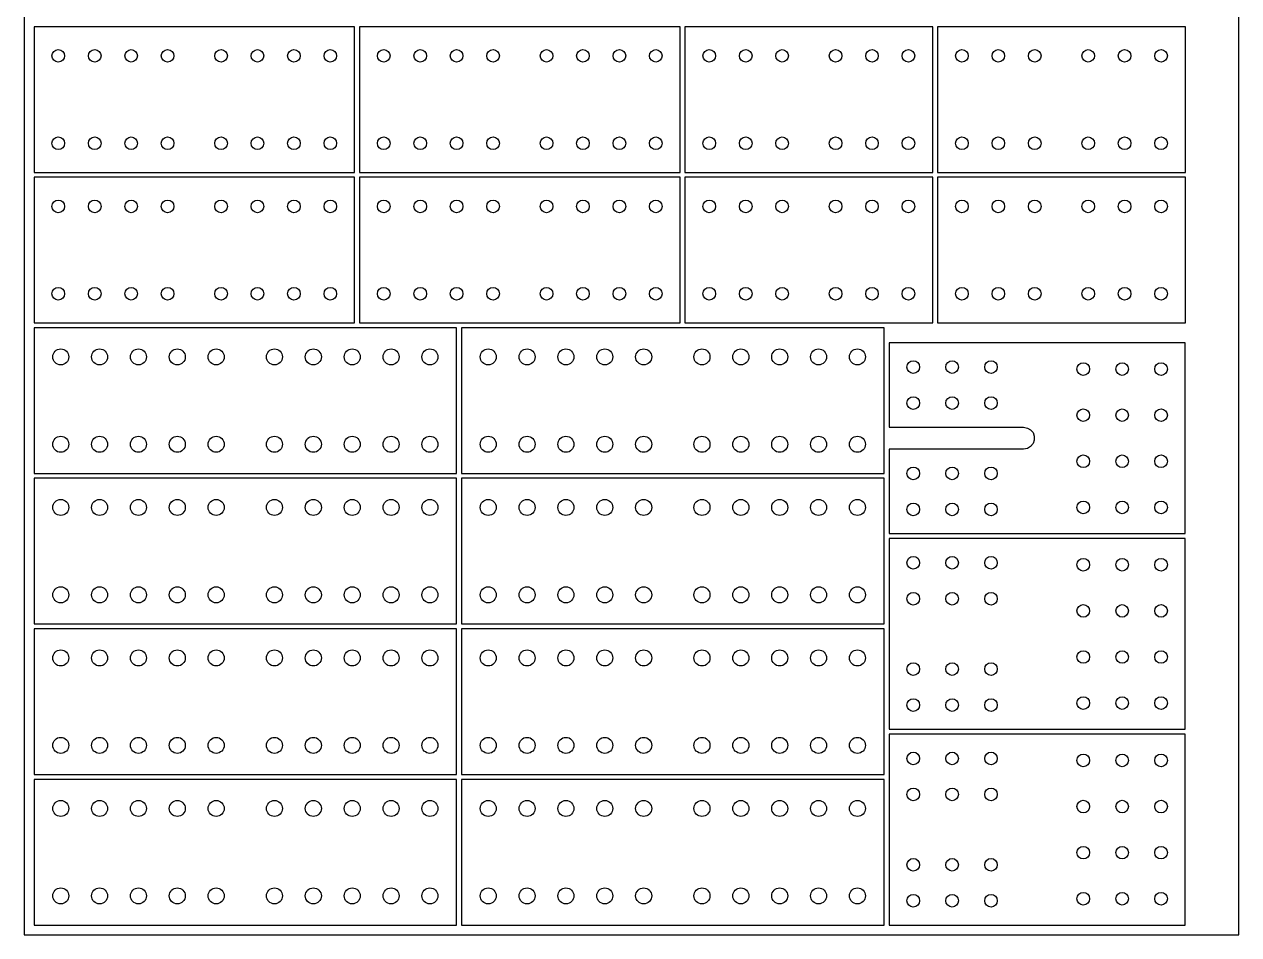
# Model space of a CAD drawing. Header units: millimetres. Extents: x 2848 to 6961, y 1568 to 7914.
# Drawn here: x 4461 to 6961, y 2914 to 4789 of the extents above; entities that cross this region are included whole.
import ezdxf

# ---------------------------------------------------------------- set-up
doc = ezdxf.new("R2010")
doc.units = ezdxf.units.MM

msp = doc.modelspace()

# ---------------------------------------------------------------- linework, layer by layer
at = {"color": 34, "true_color": 0x945a17}
msp.add_lwpolyline([(4460.64, 2913.61), (6960.64, 2913.61), (6960.64, 7913.61), (4460.64, 7913.61)], close=True, dxfattribs=at)
at = {"color": 2}
for points in [[(4480.66, 4483.81), (5140.66, 4483.81), (5140.66, 4783.81), (4480.66, 4783.81)], [(5150.69, 4483.81), (5810.69, 4483.81), (5810.69, 4783.81), (5150.69, 4783.81)], [(5820.73, 4483.81), (6330.73, 4483.81), (6330.73, 4783.81), (5820.73, 4783.81)], [(6340.77, 4483.81), (6850.77, 4483.81), (6850.77, 4783.81), (6340.77, 4783.81)], [(4480.66, 4173.78), (5140.66, 4173.78), (5140.66, 4473.78), (4480.66, 4473.78)], [(5150.69, 4173.78), (5810.69, 4173.78), (5810.69, 4473.78), (5150.69, 4473.78)], [(5820.73, 4173.78), (6330.73, 4173.78), (6330.73, 4473.78), (5820.73, 4473.78)], [(6340.77, 4173.78), (6850.77, 4173.78), (6850.77, 4473.78), (6340.77, 4473.78)], [(4480.66, 3863.74), (5350.66, 3863.74), (5350.66, 4163.74), (4480.66, 4163.74)], [(5360.69, 3863.74), (6230.69, 3863.74), (6230.69, 4163.74), (5360.69, 4163.74)], [(6240.73, 3739.7), (6850.73, 3739.7), (6850.73, 4132.7), (6240.73, 4132.7), (6240.73, 3958.7), (6517.73, 3958.7), (6525.73, 3957.2), (6532.23, 3953.2), (6537.23, 3947.7), (6539.73, 3940.2), (6539.73, 3932.2), (6537.23, 3925.2), (6532.23, 3919.2), (6525.73, 3915.2), (6517.73, 3913.7), (6240.73, 3913.7)], [(4480.66, 3553.7), (5350.66, 3553.7), (5350.66, 3853.7), (4480.66, 3853.7)], [(5360.69, 3553.7), (6230.69, 3553.7), (6230.69, 3853.7), (5360.69, 3853.7)], [(6240.73, 3336.67), (6850.73, 3336.67), (6850.73, 3729.67), (6240.73, 3729.67)], [(4480.66, 3243.67), (5350.66, 3243.67), (5350.66, 3543.67), (4480.66, 3543.67)], [(5360.69, 3243.67), (6230.69, 3243.67), (6230.69, 3543.67), (5360.69, 3543.67)], [(6240.73, 2933.63), (6850.73, 2933.63), (6850.73, 3326.63), (6240.73, 3326.63)], [(4480.66, 2933.63), (5350.66, 2933.63), (5350.66, 3233.63), (4480.66, 3233.63)], [(5360.69, 2933.63), (6230.69, 2933.63), (6230.69, 3233.63), (5360.69, 3233.63)]]:
    msp.add_lwpolyline(points, close=True, dxfattribs=at)
at = {"color": 4}
for centre, radius in [((4530.66, 4723.81), 13), ((4605.66, 4723.81), 13), ((4680.66, 4723.81), 13), ((4755.66, 4723.81), 13), ((4865.66, 4723.81), 13), ((4940.66, 4723.81), 13), ((5015.66, 4723.81), 13), ((5090.66, 4723.81), 13), ((5200.69, 4723.81), 13), ((5275.69, 4723.81), 13), ((5350.69, 4723.81), 13), ((5425.69, 4723.81), 13), ((5535.69, 4723.81), 13), ((5610.69, 4723.81), 13), ((5685.69, 4723.81), 13), ((5760.69, 4723.81), 13), ((5870.73, 4723.81), 13), ((5945.73, 4723.81), 13), ((6020.73, 4723.81), 13), ((6130.73, 4723.81), 13), ((6205.73, 4723.81), 13), ((6280.73, 4723.81), 13), ((6390.77, 4723.81), 13), ((6465.77, 4723.81), 13), ((6540.77, 4723.81), 13), ((6650.77, 4723.81), 13), ((6725.77, 4723.81), 13), ((6800.77, 4723.81), 13), ((4530.66, 4543.81), 13), ((4605.66, 4543.81), 13), ((4680.66, 4543.81), 13), ((4755.66, 4543.81), 13), ((4865.66, 4543.81), 13), ((4940.66, 4543.81), 13), ((5015.66, 4543.81), 13), ((5090.66, 4543.81), 13), ((5200.69, 4543.81), 13), ((5275.69, 4543.81), 13), ((5350.69, 4543.81), 13), ((5425.69, 4543.81), 13), ((5535.69, 4543.81), 13), ((5610.69, 4543.81), 13), ((5685.69, 4543.81), 13), ((5760.69, 4543.81), 13), ((5870.73, 4543.81), 13), ((5945.73, 4543.81), 13), ((6020.73, 4543.81), 13), ((6130.73, 4543.81), 13), ((6205.73, 4543.81), 13), ((6280.73, 4543.81), 13), ((6390.77, 4543.81), 13), ((6465.77, 4543.81), 13), ((6540.77, 4543.81), 13), ((6650.77, 4543.81), 13), ((6725.77, 4543.81), 13), ((6800.77, 4543.81), 13), ((4530.66, 4413.78), 13), ((4605.66, 4413.78), 13), ((4680.66, 4413.78), 13), ((4755.66, 4413.78), 13), ((4865.66, 4413.78), 13), ((4940.66, 4413.78), 13), ((5015.66, 4413.78), 13), ((5090.66, 4413.78), 13), ((5200.69, 4413.78), 13), ((5275.69, 4413.78), 13), ((5350.69, 4413.78), 13), ((5425.69, 4413.78), 13), ((5535.69, 4413.78), 13), ((5610.69, 4413.78), 13), ((5685.69, 4413.78), 13), ((5760.69, 4413.78), 13), ((5870.73, 4413.78), 13), ((5945.73, 4413.78), 13), ((6020.73, 4413.78), 13), ((6130.73, 4413.78), 13), ((6205.73, 4413.78), 13), ((6280.73, 4413.78), 13), ((6390.77, 4413.78), 13), ((6465.77, 4413.78), 13), ((6540.77, 4413.78), 13), ((6650.77, 4413.78), 13), ((6725.77, 4413.78), 13), ((6800.77, 4413.78), 13), ((4530.66, 4233.78), 13), ((4605.66, 4233.78), 13), ((4680.66, 4233.78), 13), ((4755.66, 4233.78), 13), ((4865.66, 4233.78), 13), ((4940.66, 4233.78), 13), ((5015.66, 4233.78), 13), ((5090.66, 4233.78), 13), ((5200.69, 4233.78), 13), ((5275.69, 4233.78), 13), ((5350.69, 4233.78), 13), ((5425.69, 4233.78), 13), ((5535.69, 4233.78), 13), ((5610.69, 4233.78), 13), ((5685.69, 4233.78), 13), ((5760.69, 4233.78), 13), ((5870.73, 4233.78), 13), ((5945.73, 4233.78), 13), ((6020.73, 4233.78), 13), ((6130.73, 4233.78), 13), ((6205.73, 4233.78), 13), ((6280.73, 4233.78), 13), ((6390.77, 4233.78), 13), ((6465.77, 4233.78), 13), ((6540.77, 4233.78), 13), ((6650.77, 4233.78), 13), ((6725.77, 4233.78), 13), ((6800.77, 4233.78), 13), ((4535.66, 4103.74), 16.5), ((4615.66, 4103.74), 16.5), ((4695.66, 4103.74), 16.5), ((4775.66, 4103.74), 16.5), ((4855.66, 4103.74), 16.5), ((4975.66, 4103.74), 16.5), ((5055.66, 4103.74), 16.5), ((5135.66, 4103.74), 16.5), ((5215.66, 4103.74), 16.5), ((5295.66, 4103.74), 16.5), ((5415.69, 4103.74), 16.5), ((5495.69, 4103.74), 16.5), ((5575.69, 4103.74), 16.5), ((5655.69, 4103.74), 16.5), ((5735.69, 4103.74), 16.5), ((5855.69, 4103.74), 16.5), ((5935.69, 4103.74), 16.5), ((6015.69, 4103.74), 16.5), ((6095.69, 4103.74), 16.5), ((6175.69, 4103.74), 16.5), ((6290.73, 4082.7), 13), ((6370.73, 4082.7), 13), ((6450.73, 4082.7), 13), ((6640.73, 4078.7), 13), ((6720.73, 4078.7), 13), ((6800.73, 4078.7), 13), ((6290.73, 4008.7), 13), ((6370.73, 4008.7), 13), ((6450.73, 4008.7), 13), ((6640.73, 3983.7), 13), ((6720.73, 3983.7), 13), ((6800.73, 3983.7), 13), ((4535.66, 3923.74), 16.5), ((4615.66, 3923.74), 16.5), ((4695.66, 3923.74), 16.5), ((4775.66, 3923.74), 16.5), ((4855.66, 3923.74), 16.5), ((4975.66, 3923.74), 16.5), ((5055.66, 3923.74), 16.5), ((5135.66, 3923.74), 16.5), ((5215.66, 3923.74), 16.5), ((5295.66, 3923.74), 16.5), ((5415.69, 3923.74), 16.5), ((5495.69, 3923.74), 16.5), ((5575.69, 3923.74), 16.5), ((5655.69, 3923.74), 16.5), ((5735.69, 3923.74), 16.5), ((5855.69, 3923.74), 16.5), ((5935.69, 3923.74), 16.5), ((6015.69, 3923.74), 16.5), ((6095.69, 3923.74), 16.5), ((6175.69, 3923.74), 16.5), ((6640.73, 3888.7), 13), ((6720.73, 3888.7), 13), ((6800.73, 3888.7), 13), ((6290.73, 3863.7), 13), ((6370.73, 3863.7), 13), ((6450.73, 3863.7), 13), ((4535.66, 3793.7), 16.5), ((4615.66, 3793.7), 16.5), ((4695.66, 3793.7), 16.5), ((4775.66, 3793.7), 16.5), ((4855.66, 3793.7), 16.5), ((4975.66, 3793.7), 16.5), ((5055.66, 3793.7), 16.5), ((5135.66, 3793.7), 16.5), ((5215.66, 3793.7), 16.5), ((5295.66, 3793.7), 16.5), ((5415.69, 3793.7), 16.5), ((5495.69, 3793.7), 16.5), ((5575.69, 3793.7), 16.5), ((5655.69, 3793.7), 16.5), ((5735.69, 3793.7), 16.5), ((5855.69, 3793.7), 16.5), ((5935.69, 3793.7), 16.5), ((6015.69, 3793.7), 16.5), ((6095.69, 3793.7), 16.5), ((6175.69, 3793.7), 16.5), ((6290.73, 3789.7), 13), ((6370.73, 3789.7), 13), ((6450.73, 3789.7), 13), ((6640.73, 3793.7), 13), ((6720.73, 3793.7), 13), ((6800.73, 3793.7), 13), ((6290.73, 3679.67), 13), ((6370.73, 3679.67), 13), ((6450.73, 3679.67), 13), ((6640.73, 3675.67), 13), ((6720.73, 3675.67), 13), ((6800.73, 3675.67), 13), ((4535.66, 3613.7), 16.5), ((4615.66, 3613.7), 16.5), ((4695.66, 3613.7), 16.5), ((4775.66, 3613.7), 16.5), ((4855.66, 3613.7), 16.5), ((4975.66, 3613.7), 16.5), ((5055.66, 3613.7), 16.5), ((5135.66, 3613.7), 16.5), ((5215.66, 3613.7), 16.5), ((5295.66, 3613.7), 16.5), ((5415.69, 3613.7), 16.5), ((5495.69, 3613.7), 16.5), ((5575.69, 3613.7), 16.5), ((5655.69, 3613.7), 16.5), ((5735.69, 3613.7), 16.5), ((5855.69, 3613.7), 16.5), ((5935.69, 3613.7), 16.5), ((6015.69, 3613.7), 16.5), ((6095.69, 3613.7), 16.5), ((6175.69, 3613.7), 16.5), ((6290.73, 3605.67), 13), ((6370.73, 3605.67), 13), ((6450.73, 3605.67), 13), ((6640.73, 3580.67), 13), ((6720.73, 3580.67), 13), ((6800.73, 3580.67), 13), ((4535.66, 3483.67), 16.5), ((4615.66, 3483.67), 16.5), ((4695.66, 3483.67), 16.5), ((4775.66, 3483.67), 16.5), ((4855.66, 3483.67), 16.5), ((4975.66, 3483.67), 16.5), ((5055.66, 3483.67), 16.5), ((5135.66, 3483.67), 16.5), ((5215.66, 3483.67), 16.5), ((5295.66, 3483.67), 16.5), ((5415.69, 3483.67), 16.5), ((5495.69, 3483.67), 16.5), ((5575.69, 3483.67), 16.5), ((5655.69, 3483.67), 16.5), ((5735.69, 3483.67), 16.5), ((5855.69, 3483.67), 16.5), ((5935.69, 3483.67), 16.5), ((6015.69, 3483.67), 16.5), ((6095.69, 3483.67), 16.5), ((6175.69, 3483.67), 16.5), ((6640.73, 3485.67), 13), ((6720.73, 3485.67), 13), ((6800.73, 3485.67), 13), ((6290.73, 3460.67), 13), ((6370.73, 3460.67), 13), ((6450.73, 3460.67), 13), ((6640.73, 3390.67), 13), ((6720.73, 3390.67), 13), ((6800.73, 3390.67), 13), ((6290.73, 3386.67), 13), ((6370.73, 3386.67), 13), ((6450.73, 3386.67), 13), ((4535.66, 3303.67), 16.5), ((4615.66, 3303.67), 16.5), ((4695.66, 3303.67), 16.5), ((4775.66, 3303.67), 16.5), ((4855.66, 3303.67), 16.5), ((4975.66, 3303.67), 16.5), ((5055.66, 3303.67), 16.5), ((5135.66, 3303.67), 16.5), ((5215.66, 3303.67), 16.5), ((5295.66, 3303.67), 16.5), ((5415.69, 3303.67), 16.5), ((5495.69, 3303.67), 16.5), ((5575.69, 3303.67), 16.5), ((5655.69, 3303.67), 16.5), ((5735.69, 3303.67), 16.5), ((5855.69, 3303.67), 16.5), ((5935.69, 3303.67), 16.5), ((6015.69, 3303.67), 16.5), ((6095.69, 3303.67), 16.5), ((6175.69, 3303.67), 16.5), ((6290.73, 3276.63), 13), ((6370.73, 3276.63), 13), ((6450.73, 3276.63), 13), ((6640.73, 3272.63), 13), ((6720.73, 3272.63), 13), ((6800.73, 3272.63), 13), ((6290.73, 3202.63), 13), ((6370.73, 3202.63), 13), ((6450.73, 3202.63), 13), ((4535.66, 3173.63), 16.5), ((4615.66, 3173.63), 16.5), ((4695.66, 3173.63), 16.5), ((4775.66, 3173.63), 16.5), ((4855.66, 3173.63), 16.5), ((4975.66, 3173.63), 16.5), ((5055.66, 3173.63), 16.5), ((5135.66, 3173.63), 16.5), ((5215.66, 3173.63), 16.5), ((5295.66, 3173.63), 16.5), ((5415.69, 3173.63), 16.5), ((5495.69, 3173.63), 16.5), ((5575.69, 3173.63), 16.5), ((5655.69, 3173.63), 16.5), ((5735.69, 3173.63), 16.5), ((5855.69, 3173.63), 16.5), ((5935.69, 3173.63), 16.5), ((6015.69, 3173.63), 16.5), ((6095.69, 3173.63), 16.5), ((6175.69, 3173.63), 16.5), ((6640.73, 3177.63), 13), ((6720.73, 3177.63), 13), ((6800.73, 3177.63), 13), ((6640.73, 3082.63), 13), ((6720.73, 3082.63), 13), ((6800.73, 3082.63), 13), ((6290.73, 3057.63), 13), ((6370.73, 3057.63), 13), ((6450.73, 3057.63), 13), ((4535.66, 2993.63), 16.5), ((4615.66, 2993.63), 16.5), ((4695.66, 2993.63), 16.5), ((4775.66, 2993.63), 16.5), ((4855.66, 2993.63), 16.5), ((4975.66, 2993.63), 16.5), ((5055.66, 2993.63), 16.5), ((5135.66, 2993.63), 16.5), ((5215.66, 2993.63), 16.5), ((5295.66, 2993.63), 16.5), ((5415.69, 2993.63), 16.5), ((5495.69, 2993.63), 16.5), ((5575.69, 2993.63), 16.5), ((5655.69, 2993.63), 16.5), ((5735.69, 2993.63), 16.5), ((5855.69, 2993.63), 16.5), ((5935.69, 2993.63), 16.5), ((6015.69, 2993.63), 16.5), ((6095.69, 2993.63), 16.5), ((6175.69, 2993.63), 16.5), ((6640.73, 2987.63), 13), ((6720.73, 2987.63), 13), ((6800.73, 2987.63), 13), ((6290.73, 2983.63), 13), ((6370.73, 2983.63), 13), ((6450.73, 2983.63), 13)]:
    msp.add_circle(centre, radius, dxfattribs=at)

doc.saveas('drawing.dxf')
